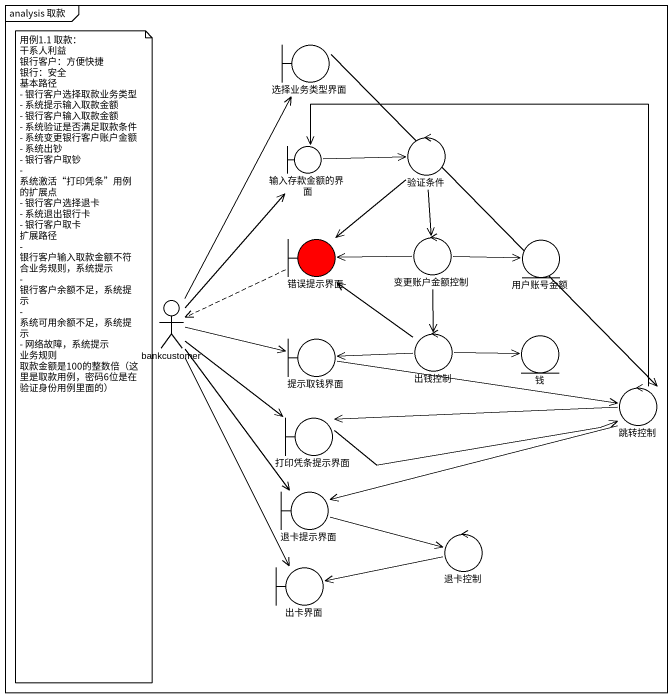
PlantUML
@startuml
mainframe analysis 取款
boundary 选择业务类型界面
boundary 输入存款金额的界面
control 验证条件
boundary 错误提示界面 #FF0000
control 变更账户金额控制
entity 用户账号金额
actor bankcustomer
boundary 提示取钱界面
control 出钱控制
entity 钱
control 跳转控制
boundary 打印凭条提示界面
boundary 退卡提示界面
control 退卡控制
boundary 出卡界面
选择业务类型界面 --> 跳转控制
输入存款金额的界面 -right-> 验证条件
验证条件 --> 错误提示界面
验证条件 --> 变更账户金额控制
错误提示界面 .left.> bankcustomer
变更账户金额控制 -left-> 错误提示界面
变更账户金额控制 -right-> 用户账号金额
变更账户金额控制 --> 出钱控制
bankcustomer -up-> 选择业务类型界面
bankcustomer -up-> 输入存款金额的界面
bankcustomer -right-> 提示取钱界面
bankcustomer --> 打印凭条提示界面
bankcustomer --> 退卡提示界面
bankcustomer --> 出卡界面
提示取钱界面 -right-> 跳转控制
出钱控制 -up-> 错误提示界面
出钱控制 -left-> 提示取钱界面
出钱控制 -right-> 钱
跳转控制 -up-> 输入存款金额的界面
跳转控制 -left-> 打印凭条提示界面
跳转控制 -left-> 退卡提示界面
打印凭条提示界面 -right-> 跳转控制
退卡提示界面 -right-> 退卡控制
退卡控制 -left-> 出卡界面
note as N1
  用例1.1 取款：
  干系人利益
  银行客户：方便快捷
  银行：安全
  基本路径
  - 银行客户选择取款业务类型
  - 系统提示输入取款金额
  - 银行客户输入取款金额
  - 系统验证是否满足取款条件
  - 系统变更银行客户账户金额
  - 系统出钞
  - 银行客户取钞
  - 系统激活“打印凭条”用例的扩展点
  - 银行客户选择退卡
  - 系统退出银行卡
  - 银行客户取卡
  扩展路径
  - 银行客户输入取款金额不符合业务规则，系统提示
  - 银行客户余额不足，系统提示
  - 系统可用余额不足，系统提示
  - 网络故障，系统提示
  业务规则
  取款金额是100的整数倍（这里是取款用例，密码6位是在验证身份用例里面的）
end note
@enduml
